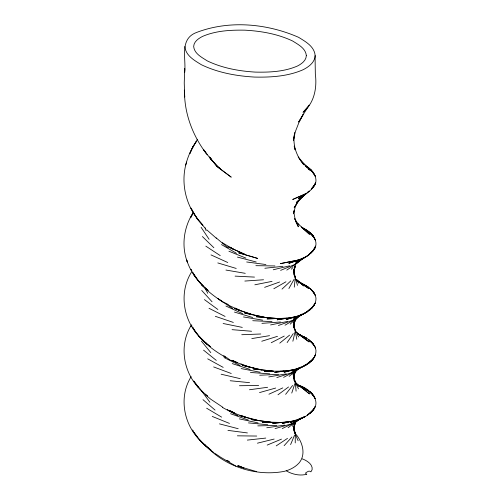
<?xml version="1.0" encoding="UTF-8"?>
<svg xmlns="http://www.w3.org/2000/svg" width="500" height="500" viewBox="0 0 500 500"><rect width="100%" height="100%" fill="white"/><g stroke="black" fill="none" stroke-linecap="round" stroke-linejoin="round"><path stroke-width="0.75" d="M294.531 133.938L293.4 140.712L295.287 131.825L298.794 122.881L303.363 114.069L298.637 122.037L309.131 105.094L303.044 112.319C314.369 102.894 317.156 87.856 315.331 73.987C315.256 67.856 315.087 61.725 315.144 55.594C314.444 46.463 305.506 41.6 298.594 37.325C267.05 23.5 229.331 19.969 196.806 32.375C178.994 38.744 186.363 58.369 184.669 72.487L184.719 68.606L184.244 83L184.719 97.019L184.319 90.1M295.238 442.919L295.287 433.363L293.738 427.663M294.088 426.025L294.319 431.075L293.738 427.706M294.075 426.125L293.919 428.856L295.087 423.119M294.137 323.444L294.312 328.506L293.8 325.131M294.1 323.531L293.875 326.262L294.331 323.094M294.781 132.431C292.137 144.162 296.181 155.838 303.844 164.8L298.225 157.031L309.569 170.15L308.512 169.069M294.144 210.575L293.956 212.744L295.212 219.8M294.3 287.15L295.269 277.744L293.888 271.188L294.2 275.244L294.325 268.706L293.669 272.787L295.312 266.156L293.688 270.281L295.025 267M293.944 210.794L293.575 213.812L295.3 206.663L298.094 201.094M294.231 375.094L293.669 378.206L294.325 374.131L294.194 380.381L293.894 376.325L295.262 382.587L293.994 378.462L295.188 381.569L296.112 391.15M315.144 55.594C314.844 62.425 308.756 66.85 303.194 69.694C287.956 76.394 270.956 77.431 254.513 77.069C236.287 76.025 217.969 72.681 201.406 64.744C194.494 60.462 185.556 55.606 184.856 46.469M186.562 162.062C180.487 181.831 185.362 204.225 198.487 220.106L193.794 213.525L190.963 208.05L197.194 218.806L205.562 228.669M292.869 341.225L295.094 331.744M185.744 165.037C187.75 156.681 191.337 148.731 196.206 141.65M295.163 423.025L294.056 426.65L295.25 423.481M295.069 320.538L293.975 324.006L295.2 320.812M291.756 393.056L294.856 383.6M295.312 371.912L293.669 376.037L295 372.956M294.269 267.8L295.438 265.006M290.594 444.581L294.506 435.269M193.463 212.294L190.562 217.838L193.1 213.075M313.869 249.269L315.544 246.075C312.494 254.806 303.181 258.356 295.644 262.156L300.9 259.144M295.012 320.062L293.606 322.65L298.325 316.55M191.444 272.188C178.544 292.812 183.256 321 200.419 337.744L199.006 336.025M191.156 376.669C178.325 397.137 183.725 425.037 200.975 441.256L199.044 438.988M313.531 249.881L312.863 251.106C321.394 242.062 310.669 230.594 301.631 227.544M191.462 324.95C178.431 345.337 183.394 373.394 200.606 389.794M288.888 288.519L294 279.438M296.481 203.719L294.175 207.738L298.569 201.181L302.987 196.331M196.188 141.713L192.387 147.831L189.862 153.544L193.081 146.613L192.387 147.831L197.469 139.256M313.769 408.787L315.281 406.381C310.775 416.075 299.706 419.325 290.444 422.494L296.094 420.156M193.144 212.669C183.831 227.081 181.131 245.869 187.356 262.019L186.675 260.038C189.125 267.85 193.394 275.006 198.7 281.206L192.481 272.119M295.031 371.662L292.944 374.856L298.1 368.869M313.038 409.9L311.994 411.45C323.031 400.95 308.594 387.294 297.694 385.069M287.125 342.575L293.269 333.6M292.312 426.287L294.513 423.356M299.462 367.625L291.962 371.056C301.175 367.681 316.337 362.556 315.963 350.35C314.713 341.931 305.931 337.35 298.8 334.456M285.631 394.331L292.613 385.481M303.225 195.975L296.394 202.456L302.887 196.281M310.887 361.475L314.15 357.619L315.562 354.575C310.413 366.756 295.544 369.531 284.088 372.225L300.925 367.594L306.581 364.663L308.95 362.906M291.381 269.188L292.887 267.506M284.131 445.669L291.9 437.019M303.975 195.256L302.269 197.119L309.2 191.088L307.938 191.969M290.163 324.188L296.637 318M302.831 258.125L294.613 264.562L280.625 270.363M282.025 289.094L290.812 280.875M302.831 258.331L297.769 262.812L286.769 270.106M289.125 376.381L293.85 372.356M282.256 428.569L295.587 422.156L299.088 419.169M279.762 343.137L289.6 335.119M300.413 315.319L293.238 320.094L278.406 325.5M288.1 427.725L294.675 422.675M295.875 421.756L297.669 420.375M294.613 264.562L302.812 258.281L300.569 260.238L306.238 256.312M305.406 365.044L311.269 360.694M277.987 394.781L288.562 386.981M300.669 367.188L292.081 372.556L276.8 377.606M300.95 367.275L296.312 370.637L283.606 377.369M304.788 194.181L298.494 198.594C304.969 194.469 312.844 190.5 315.569 182.731L312.987 187.569C320.306 179.85 312.756 169.131 305.031 165.413M295.587 422.156L301.444 418.106L290.963 423.969L275.05 428.631M293.238 320.094L302.113 314.125M276.212 445.887L287.494 438.387M302.456 417.525L305.281 416.356L296.944 420.625L300.65 418.188M300.825 367.275L298.25 368.963L305.613 364.875L304.231 365.438M292.081 372.556L300.856 367.2M305.8 312.3L299.212 316.288L302.156 314.131L297.013 318.188L285.025 325.2M273.819 288.744L285.963 281.781M296.944 420.625L301.444 418.106M271.231 342.731L284.256 336.081M299.681 315.25L293.6 318.319C302.213 314.656 316.325 309.706 315.975 298.113C314.775 290.012 306.438 285.287 299.531 282.475M305.406 416.481L299.531 419.269L295.844 420.438L282.225 423.488L299.531 419.269L302.181 418.013M268.919 394.212L282.787 387.906M267.181 445.094L281.488 439.119M297.512 419.569L301.044 418.113M264.631 287.344L279.613 282M261.756 341.244L277.494 336.319M259.506 392.594L275.681 388.044M257.419 443.188L274.144 439.062M273.219 269.788L289.606 265.8M270.594 324.925L287.644 321.425M254.838 284.8L272.031 281.369M268.744 376.956L286.331 373.819M251.788 338.587L269.55 335.662M266.769 427.769L284.6 425.125M249.456 389.762L267.594 387.281M247.338 440.1L265.775 438.075M264.856 268.256L282.962 266.319M283.294 422.269L272.638 423.413L291.669 421.369L284.819 422.106M261.919 323.356L280.462 321.981M244.844 281.056L263.538 279.769M259.713 375.244L278.519 374.344M241.75 334.719L260.788 334M257.781 425.881L276.769 425.438M239.431 385.731L258.663 385.481M269.725 371.25L264.394 371.306L284.212 371.112L280.4 371.15M237.375 435.819L256.731 436.05M255.881 265.675L274.95 265.944M252.738 320.706L272 321.594M235.075 276.125L254.488 277.1M250.438 372.469L269.769 373.85M232.062 329.669L251.569 331.25M248.463 422.894L267.8 424.744M230.206 380.744L249.544 382.656M227.944 430.381L247.406 432.931M246.669 261.981L265.912 264.538M265.956 421.562L251.025 419.569L271.188 422.256L267.45 421.756M243.45 316.944L262.613 320.125M225.938 270.05L245.256 273.331M241.144 368.575L260.169 372.25M255.675 368.681L261.75 369.869L242.288 365.306L255.675 368.681L243.394 365.213L231.406 360.288M223.137 323.5L242.288 327.388M239.319 418.862L258.069 422.938M221.137 374.212L240.269 378.675M219.444 423.869L238.188 428.706M237.45 257.1L256.231 261.988M299.513 334.9L306.737 338.312L303.669 336.644M237.512 466.012L256.388 471.556M234.444 312.081L252.7 317.5M217.8 262.931L236.225 268.45M299.444 386.119L302.381 387.05L307.887 390.206M204.831 444.581C223.9 466.381 255.888 476.775 284.212 471.369C289.756 469.963 295.031 467.344 298.95 463.1C306.725 454.113 302.113 440.631 294.7 432.919M232.225 363.587L250.144 369.475M302.194 228.025L308.863 231.806L310.631 233.425M215.344 316.319L233.331 322.425M230.512 413.7L248.25 420.037M298.825 334.531L300.981 335.306M213.644 366.931L231.244 373.494M237.831 465.806L244.037 468.131L238.512 465.625M231.494 360.325L237.262 362.5M240.875 363.862L249.531 367.131M302.444 228.031C307.294 230.306 311.95 233.6 314.731 238.281L310.887 233.544L312.663 235.287L315.487 240.225L312.663 235.287M228.919 251.219L245.944 258.1M302.256 458.85L303.619 459.4A23.394 13.506 0 0 1 307.85 461.794C311.006 463.781 314.062 468.537 310.912 471.831L310.181 471.413A1.462 0.844 0 0 0 308.113 471.413L306.05 472.6A1.462 0.844 0 0 0 306.056 473.794L306.788 474.219C301.031 475.831 294.788 474.812 289.387 472.45A23.394 13.506 0 0 1 286.281 470.737M212.25 416.425L229.469 423.413M301.05 283.494L308.119 286.956L299.056 281.975M232.763 411.919L229.237 410.475C238.544 415.538 248.794 418.65 259.15 420.7L239.919 415.669L246.869 417.706L241.931 415.681M299.175 385.7L305.038 388.575M211.006 254.906L227.775 262.519M225.944 306.05L242.675 313.669M226.781 460.294L229.544 461.55M302.094 336.45L306.306 338.4L298.275 333.925L301.288 336.144M228.863 410.487L234.725 413.25L231.4 411.25M229.019 305.456L240.825 310.856L252.556 314.694L234.312 308.444L240.825 310.856L235.381 308.119M224.062 357.569L240.119 365.494M224.488 302.631L228.575 304.688M209.013 308.288L225.087 316.431M303.75 388.525L307.106 390.238L299.288 385.575L309.394 393.856L299.288 385.575M222.444 407.456L238.012 415.756M304.425 229.45L307.775 231.275L301.431 227M207.694 358.837L223.194 367.381M233.369 360.719L237.331 362.931M221.462 244.562L236.525 253.331M220.806 457.344L235.894 466.106M225.413 357.163C212.344 349.85 200.019 340.169 192.481 326.994L196.262 332.931L195.25 331.444L198.069 334.881M206.656 408.219L221.631 417.131M222.831 407.275L210.738 399.2L205.588 394.919M298.931 334.494L309.119 341.919L302.494 337.031M305.656 166.012C309.9 168.337 313.469 172.013 315.438 176.456L312.519 171.756L313.688 173.144L310.444 169.481L311.637 170.725L304.031 164.006M222.294 242.675L233.469 249.312L230.231 247.2M222.85 301.869C211.55 294.887 201.075 286.069 193.931 274.744L194.794 276.206L192.537 272.175M302.819 284.681L308.656 288.475L296.175 279.406M205.825 246.15L220.256 255.613M214.919 453.394L220.406 457.019M298.275 333.925L302.244 336.55L296.456 332.3M218.619 299.175L232.613 308.438M217.894 298.538L223.206 302.1M297.131 384.487L302.806 388.331L297.019 383.925M226.213 357.244L230.512 360.331M204.412 299.594L217.887 309.5M296.45 279.637L303.775 285.95L296.175 279.475M305.681 337.975L306.812 338.831M309.006 340.487L311.35 342.256M213.969 452.706C206.262 447.175 199.137 440.575 194.056 432.506M223.881 355.919L225.675 357.294L223.9 355.85M227.306 409.444L228.531 410.4M210.944 449.906L203.85 444.406L208.275 447.856M203.544 350.138L216.281 360.375M216.513 238.406L206.681 229.788M216.156 237.869L227.506 247.4M205.2 394.175L207.662 396.262L201.15 390.569L193.719 381.037L198.444 387.444L197.206 385.969L202.844 392.013M311.481 290.206L312.638 291.2L311.544 290.231M202.981 399.675L215.062 410.075M297.456 333.562L298.637 334.581L295.356 330.7M303.681 229.225L309.544 234.356L297.613 223.356M309.025 232.425L313.3 236.4L309.006 232.413M311.506 290.062L310.106 288.481L314.312 293.225L312.913 291.644M296.656 384.256L298.837 386.369L294.081 380.219M202.387 236.531L213.869 247.725M305.869 166.363L307.456 167.987M297.319 223.419L298.919 225.062L294.756 219.056M219.656 168.006L220.675 169.1L211.375 159.9L209.45 157.062L211.494 159.256M310.106 288.481L313.556 292.2M201.731 290.45L212.05 301.781M310.725 170.425L311.656 171.506M313.056 173.125L314.631 174.944M198.081 437.85L194 432.362M207.25 154.881L203.544 149.613L211.375 159.9L210.181 157.925M201.363 341.056L210.8 352.619M209.45 157.062L216.994 166.513L231.125 177.081L216.994 166.513L210.969 158.837M314.856 346.512L311.075 341.581L314.856 346.512L315.606 348.45M296.694 280.356L298.913 283.3M206.4 153.681C193.181 136.369 184.85 114.95 184.5 93.062M201.163 390.356L209.894 402.231M201.081 227.275L209.1 239.294M193.219 431.181L192.431 429.994L193.244 431.25M296.706 333.756L298.756 336.994M191.781 270.831L191.025 269.488L191.756 270.8M295.356 382.906L298.506 388.837M204.944 288.012L207.744 293.294M295.619 221.294L298.337 226.794L294.8 218.469M206.344 342.919L206.981 344.306M294.1 431.463L298.137 440.763M294.925 432.394L293.619 429.281L295.287 433.363M295.2 276.9L293.988 273.619L295.269 277.744M205.094 227.781L206.075 230.625M294.694 276.062L297.519 285.369M294.163 146.062L295.113 149.781L294.306 146.8M296.806 339.294L295.006 329.781L293.7 326.669L295.294 330.763L293.694 324.462M306.337 55.644C306.131 60.681 301.581 63.888 297.506 65.994C284.25 71.781 269.444 72.419 255.175 72.094C238.738 71.087 222.206 68.062 207.269 60.888C201.838 57.35 194.375 53.788 193.663 46.481C193.906 41.519 198.506 38.5 202.494 36.431C215.769 30.694 230.544 29.931 244.825 30.169C261.25 31.062 277.787 33.944 292.731 41.056C298.238 44.581 305.694 48.263 306.337 55.644M191.8 325.119L191.044 326.438L191.781 325.156M314.925 248.019L311.2 252.862L314.925 248.019M315.212 303.125L311.831 308.125L315.212 303.125M315.025 184.256L311.438 188.906L315.025 184.256M314.262 408.569L309.944 413.406L314.262 408.569M314.131 305.212L309.725 309.975L314.131 305.212M313.363 358.675L308.456 363.344L313.363 358.675M313.631 249.9L308.913 254.488L313.631 249.9M312.556 410.675L307.244 415.225L312.556 410.675M312.375 307.206L306.988 311.681L312.375 307.206M309.237 254.562C303.356 259.337 295.794 260.819 288.831 263.35L304.219 257.856L309.237 254.562M307.806 311.431C301.394 315.975 293.531 317.319 286.156 319.556L302.413 314.525L307.806 311.431M306.613 193.394L292.794 199.438L306.613 193.394M298.081 260.094L280.419 263.619L298.081 260.094M295.506 316.837L277.194 319.8L295.506 316.837M293.488 369.856L274.762 372.356L293.488 369.856M286.688 318.194L267.087 318.9L286.688 318.194M282.169 422.419L262.362 422.181L282.169 422.419M276.325 318.4L256.262 316.731L276.325 318.4M273.475 371.163L253.412 368.969L273.475 371.163M264.644 317.25L244.781 313.094L264.644 317.25M257.531 258.387L238.669 252.825L257.531 258.387M245.456 254.6L228.05 246.762L245.456 254.6M303.212 228.388L302.006 227.506L303.212 228.388M210.25 346.531L203.269 340.962L210.25 346.531M311.294 393.3L307.137 389.825L312.419 394.3L311.294 393.3M309.206 288.231L308.038 287.231L309.181 288.225M208.075 290.425L201.456 284.644L208.075 290.425M205.725 445.725L199.494 439.831L205.725 445.725M205.094 342.281L198.988 336.325L205.094 342.281M312.431 343.219L308.587 339.625L313.419 344.288L312.431 343.219M311.956 393.594L309.862 391.637L314.169 396.4L311.956 393.594L315.238 398.581L311.956 393.594M203.144 285.956L197.419 279.806L203.144 285.956M202.825 225.081L197.194 218.806L202.825 225.081M313.488 292.337L312.125 290.363L315.306 295.319L313.488 292.337"/></g></svg>
